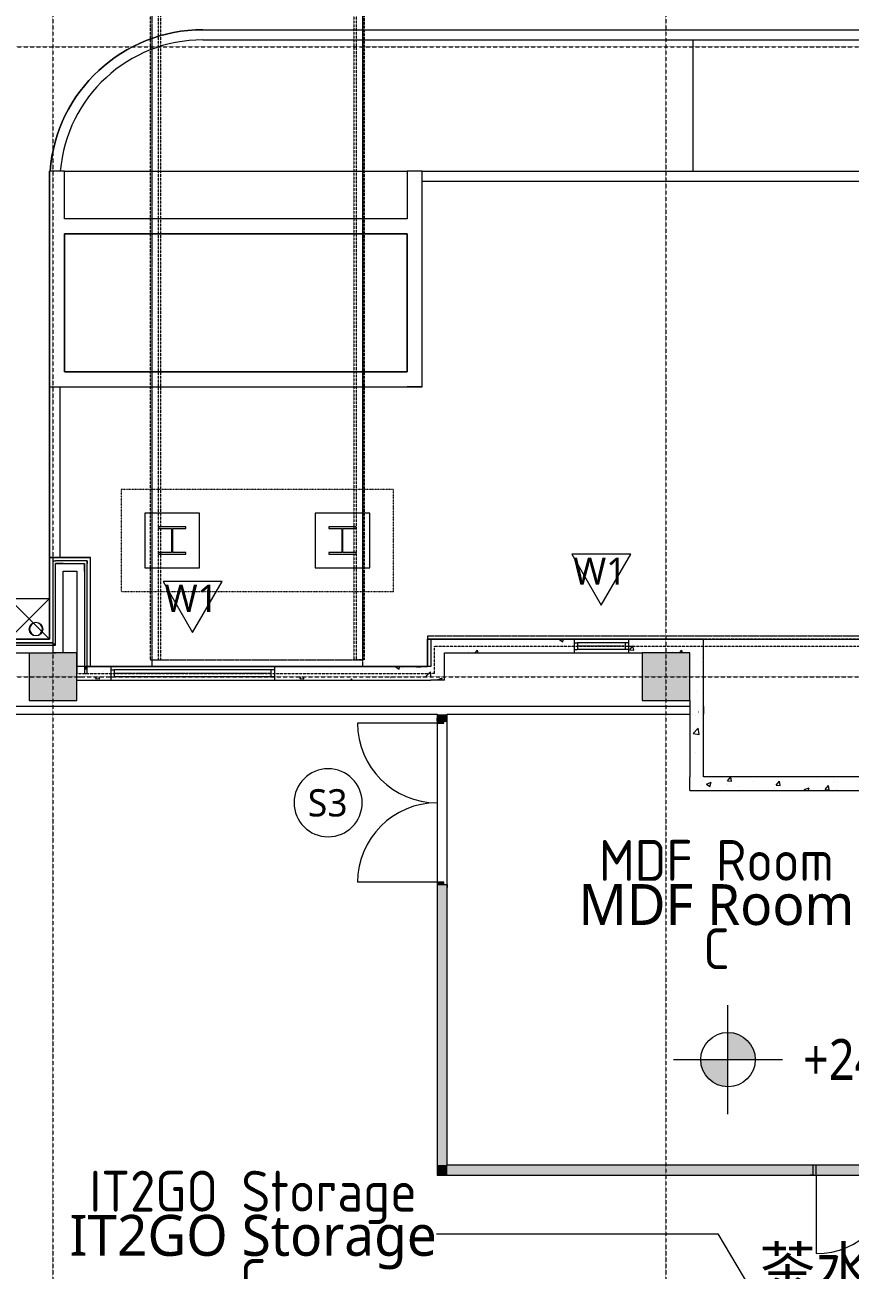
# Model space of a CAD drawing. Extents: x -76427 to 292734, y -42117 to 131250.
# Drawn here: x 243187 to 255304, y 81288 to 99570 of the extents above; entities that cross this region are included whole.
import ezdxf
from ezdxf.enums import TextEntityAlignment as Align

# ---------------------------------------------------------------- set-up
doc = ezdxf.new("R2010")
doc.units = 0
doc.header["$LTSCALE"] = 10
for name, pattern in [('H12PL1$0$DOTK1', [0.01, 0.005, -0.005]), ('H12PL1$0$HIDDEN', [0.4, 0.3, -0.1]), ('H12PL1$0$HIDDENK2', [0.05, 0.025, -0.025]), ('H12PL1$0$JJP_三點線', [0.9, 0.3, -0.15, 0, -0.15, 0, -0.15, 0, -0.15]), ('H12PL1$0$JJP_虛線(退縮線、投影線、地下室範圍、非屬本工程、圖面分區)', [0.45, 0.3, -0.15]), ('XFM7P10ICA$0$H12PL1$0$HIDDEN', [0.4, 0.3, -0.1]), ('XFM7P10ICA$0$H12PL1$0$JJP_三點線', [0.9, 0.3, -0.15, 0, -0.15, 0, -0.15, 0, -0.15]), ('XFM7P10ICA$0$H12PL1$0$JJP_虛線(退縮線、投影線、地下室範圍、非屬本工程、圖面分區)', [0.45, 0.3, -0.15])]:
    doc.linetypes.add(name, pattern=pattern)
for name, color, linetype in [('H12PL1$0$A-OBJE-MEP', 252, 'Continuous'), ('H12PL1$0$A-WALL-EX', 252, 'Continuous'), ('H12PL1$0$A-WALL-IN', 252, 'Continuous'), ('H12PL1$0$A-ZONE', 252, 'Continuous'), ('H12PL1$0$Door', 252, 'Continuous'), ('H12PL1$0$L10_14_DRAN', 252, 'Continuous'), ('H12PL1$0$L10_14_KABE1', 252, 'Continuous'), ('H12PL1$0$L10_14_SITE', 252, 'Continuous'), ('H12PL1$0$L10_14_SUGATA3', 252, 'Continuous'), ('H12PL1$0$L10_14_SUGATAD', 252, 'Continuous'), ('H12PL1$0$L10_14_TATEGU3', 252, 'Continuous'), ('H12PL1$0$L10_14_TATEYA', 252, 'Continuous'), ('H12PL1$0$L10_14_渡り廊下', 252, 'Continuous'), ('H12PL1$0$S-COL', 252, 'Continuous'), ('H12PL1$0$S-GRID', 252, 'Continuous'), ('H12PL1$0$S-WALL', 252, 'Continuous'), ('H12PL1$0$Window', 252, 'Continuous'), ('XFM7P10ICA$0$H12PL1$0$A-OBJE-MEP', 252, 'Continuous'), ('XFM7P10ICA$0$H12PL1$0$A-TEXT-修改說明', 252, 'Continuous'), ('XFM7P10ICA$0$H12PL1$0$A-WALL-EX', 252, 'Continuous'), ('XFM7P10ICA$0$H12PL1$0$A-WALL-IN', 252, 'Continuous'), ('XFM7P10ICA$0$H12PL1$0$A-ZONE', 252, 'Continuous'), ('XFM7P10ICA$0$H12PL1$0$D label', 252, 'Continuous'), ('XFM7P10ICA$0$H12PL1$0$Door', 252, 'Continuous'), ('XFM7P10ICA$0$H12PL1$0$Hattch', 252, 'Continuous'), ('XFM7P10ICA$0$H12PL1$0$L-ROAD', 252, 'Continuous'), ('XFM7P10ICA$0$H12PL1$0$S-COL', 252, 'Continuous'), ('XFM7P10ICA$0$H12PL1$0$S-GRID', 252, 'Continuous'), ('XFM7P10ICA$0$H12PL1$0$S-SLAB-SHOW', 252, 'Continuous'), ('XFM7P10ICA$0$H12PL1$0$W label', 252, 'Continuous'), ('XFM7P10ICA$0$H12PL1$0$Window', 252, 'Continuous')]:
    doc.layers.add(name, color=color, linetype=linetype)
doc.styles.add('H12PL1$0$Standard', font='', dxfattribs={"width": 0.8})
doc.styles.add('XFM7P10ICA$0$H12PL1$0$Standard', font='isocp.shx', dxfattribs={"bigfont": 'chineset.shx'})
doc.styles.get('H12PL1$0$Standard').set_extended_font_data('Microsoft JhengHei')

# ---------------------------------------------------------------- blocks, each defined once
blk = doc.blocks.new('XFM7P10ICA$0$H12PL1')
at = {"layer": 'XFM7P10ICA$0$H12PL1$0$Hattch', "linetype": 'Continuous', "lineweight": 0}
for points in [[(243250, 89650), (243950, 89650), (243950, 90350), (243600, 90350), (243250, 90350)], [(252250, 89650), (252950, 89650), (252950, 90350), (252250, 90350)], [(249390, 89450), (249240, 89450), (249240, 89350), (249390, 89350)], [(249240, 89350), (249240, 89318), (249340, 89318), (249340, 89350)], [(249340, 86950), (249340, 86982), (249240, 86982), (249240, 86950)], [(249240, 86950), (249240, 82830), (249390, 82830), (249390, 86950)], [(253511.04, 84378.75), (253911.04, 84378.75), (253880.59, 84531.82), (253793.88, 84661.59), (253664.11, 84748.3), (253511.04, 84778.75)], [(253511.04, 84378.75), (253111.04, 84378.75), (253141.48, 84225.67), (253228.19, 84095.9), (253357.96, 84009.19), (253511.04, 83978.75)], [(249390, 82830), (249240, 82680), (249390, 82680)], [(249390, 82830), (249240, 82830), (249240, 82680)], [(249390, 82680), (259030, 82680), (259030, 82830), (249390, 82830)]]:
    blk.add_hatch(color=256, dxfattribs=at).paths.add_polyline_path(points)
at = {"layer": 'XFM7P10ICA$0$H12PL1$0$A-OBJE-MEP', "lineweight": 0, "flags": 128}
blk.add_lwpolyline([(243445, 90700, 1), (243255, 90700, 1)], format="xyb", close=True, dxfattribs=at)
at = {"layer": 'XFM7P10ICA$0$H12PL1$0$A-OBJE-MEP', "lineweight": 0}
blk.add_circle((243350, 90700), 100, dxfattribs=at)
at = {"layer": 'XFM7P10ICA$0$H12PL1$0$A-WALL-EX', "lineweight": 0}
for p, q in [((251250, 90550), (251250, 90350)), ((252050, 90550), (251250, 90550)), ((252050, 90550), (252050, 90350)), ((151665, 90465), (243600, 90465)), ((251250, 90350), (252050, 90350)), ((244065, 90150), (244065, 90050)), ((244065, 90150), (244065, 90050)), ((244100, 90050), (244100, 90150)), ((244100, 90050), (244100, 90150)), ((244450, 90150), (244450, 89950)), ((246850, 90150), (244450, 90150)), ((246850, 90150), (246850, 89950)), ((244450, 89950), (246850, 89950))]:
    blk.add_line(p, q, dxfattribs=at)
at = {"layer": 'XFM7P10ICA$0$H12PL1$0$A-WALL-EX', "linetype": 'XFM7P10ICA$0$H12PL1$0$JJP_虛線(退縮線、投影線、地下室範圍、非屬本工程、圖面分區)', "lineweight": 0}
blk.add_line((244065, 90050), (244100, 90050), dxfattribs=at)
at = {"layer": 'XFM7P10ICA$0$H12PL1$0$A-WALL-EX', "lineweight": 0, "flags": 128}
for points in [[(243600, 91700), (243635, 91700)], [(243600, 91700), (243600, 90500)], [(244100, 91700), (243635, 91700)], [(243635, 91665), (244065, 91665)], [(243635, 90482.5), (243635, 91665)], [(244065, 91665), (244065, 90132.5)], [(244100, 91700), (244100, 91665)], [(244100, 90132.5), (244100, 91665)], [(243600, 90500), (151665, 90500)], [(249150, 90550), (249150, 90350)], [(251250, 90550), (249150, 90550)], [(252950, 90550), (252050, 90550)], [(253150, 90550), (252950, 90550)], [(253150, 89562.5), (253150, 90550)], [(151665, 90350), (243600, 90350)], [(243600, 90482.5), (243600, 90465)], [(243600, 90482.5), (243635, 90482.5)], [(243600, 90465), (243600, 90350)], [(249150, 90350), (249150, 90150)], [(249350, 89950), (249350, 90350)], [(249350, 90350), (251250, 90350)], [(252050, 90350), (252250, 90350)], [(244450, 90150), (243950, 90150)], [(244100, 90132.5), (244065, 90132.5)], [(249150, 90150), (246850, 90150)], [(243950, 89950), (244450, 89950)], [(244065, 90115), (244100, 90115)], [(244065, 90115), (244100, 90115)], [(246850, 89950), (249150, 89950)], [(249350, 89950), (249150, 89950)], [(252950, 89650), (252950, 89562.5)], [(252950, 89450), (252950, 88530)], [(253150, 88530), (253150, 89450)], [(252950, 88330), (252950, 88530)], [(255305, 88530), (253150, 88530)], [(252950, 88330), (255305, 88330)]]:
    blk.add_lwpolyline(points, dxfattribs=at)
at = {"layer": 'XFM7P10ICA$0$H12PL1$0$A-WALL-EX', "linetype": 'XFM7P10ICA$0$H12PL1$0$JJP_虛線(退縮線、投影線、地下室範圍、非屬本工程、圖面分區)', "lineweight": 0, "flags": 128}
for points in [[(249100, 90550), (249100, 90450)], [(262050, 90550), (249100, 90550)], [(249100, 90450), (249100, 90150)], [(249200, 90050), (249200, 90450)], [(249200, 90450), (262050, 90450)], [(244065, 90150), (243950, 90150)], [(249100, 90150), (244100, 90150)], [(243950, 90050), (249100, 90050)], [(249200, 90050), (249100, 90050)]]:
    blk.add_lwpolyline(points, dxfattribs=at)
at = {"layer": 'XFM7P10ICA$0$H12PL1$0$A-WALL-IN', "lineweight": 0}
for p, q in [((252950, 89562.5), (252950, 89450)), ((252950, 89562.5), (252950, 89450)), ((253150, 89450), (253150, 89562.5)), ((253150, 89450), (253150, 89562.5)), ((249240, 89350), (249240, 89393)), ((249240, 89350), (249340, 89350)), ((249340, 89350), (249390, 89350)), ((249390, 89350), (249390, 89393)), ((249240, 86950), (249240, 86907)), ((249240, 86950), (249340, 86950)), ((249340, 86950), (249390, 86950)), ((249390, 86950), (249390, 86907))]:
    blk.add_line(p, q, dxfattribs=at)
at = {"layer": 'XFM7P10ICA$0$H12PL1$0$A-WALL-IN', "lineweight": 0, "flags": 128}
for points in [[(252950, 89562.5), (234900, 89562.5)], [(234900, 89450), (249240, 89450)], [(249240, 89450), (249240, 89350)], [(249390, 89350), (249390, 89450)], [(249390, 89450), (252950, 89450)], [(253150, 89562.5), (253150, 89450)], [(249240, 86950), (249240, 82680)], [(249390, 82830), (249390, 86950)], [(257255, 82830), (249390, 82830)], [(249240, 82680), (249390, 82680)], [(249390, 82680), (259030, 82680)]]:
    blk.add_lwpolyline(points, dxfattribs=at)
at = {"layer": 'XFM7P10ICA$0$H12PL1$0$A-ZONE', "lineweight": 0}
for p, q in [((249231.71, 81822.95), (253360.16, 81822.95)), ((253360.16, 81822.95), (254711.81, 79558.94))]:
    blk.add_line(p, q, dxfattribs=at)
at = {"layer": 'XFM7P10ICA$0$H12PL1$0$D label', "lineweight": 0, "flags": 128}
blk.add_lwpolyline([(247640, 88650, 1), (247640, 87650, 1)], format="xyb", close=True, dxfattribs=at)
at = {"layer": 'XFM7P10ICA$0$H12PL1$0$Door', "lineweight": 0}
for p, q in [((249240, 89318), (248072, 89318)), ((249240, 89350), (249240, 89393)), ((249240, 89350), (249240, 89393)), ((249240, 89350), (249240, 89318)), ((249340, 89350), (249240, 89350)), ((249240, 89350), (249340, 89350)), ((249240, 89350), (249340, 89350)), ((249240, 89318), (249340, 89318)), ((249340, 89318), (249340, 89350)), ((249340, 89350), (249390, 89350)), ((249340, 89350), (249390, 89350)), ((249390, 89350), (249390, 89393)), ((249390, 89350), (249390, 89393)), ((249240, 86982), (248072, 86982)), ((249340, 86982), (249240, 86982)), ((249240, 86982), (249240, 86950)), ((249240, 86950), (249340, 86950)), ((249240, 86950), (249340, 86950)), ((249240, 86950), (249340, 86950)), ((249240, 86950), (249240, 86907)), ((249240, 86950), (249240, 86907)), ((249340, 86950), (249340, 86982)), ((249340, 86950), (249390, 86950)), ((249340, 86950), (249390, 86950)), ((249390, 86950), (249390, 86907)), ((249390, 86950), (249390, 86907))]:
    blk.add_line(p, q, dxfattribs=at)
for centre, start, end in [((249240, 89318), 180, 270), ((249240, 86982), 90, 180)]:
    blk.add_arc(centre, 1168, start, end, dxfattribs=at)
at = {"layer": 'XFM7P10ICA$0$H12PL1$0$Hattch', "lineweight": 0}
for p, q in [((251034.62, 90546.89), (251042.73, 90550)), ((251034.62, 90546.89), (251084.37, 90513.34)), ((251084.43, 90513.24), (251096.76, 90550)), ((249252.98, 90406.51), (249253.03, 90406.51)), ((249503.32, 90439.47), (249503.37, 90439.47)), ((249695.53, 90368.7), (249695.58, 90368.7)), ((249798.21, 90350), (249833.12, 90391.6)), ((249840.84, 90350), (249833.18, 90391.5)), ((249882.05, 90489.33), (249882.1, 90489.33)), ((250278.72, 90468.8), (250278.77, 90468.8)), ((250648.9, 90357.05), (250648.95, 90357.05)), ((251162.33, 90427.46), (251162.38, 90427.46)), ((252067.65, 90396.9), (252115.86, 90454.36)), ((252067.65, 90396.9), (252127.42, 90391.67)), ((252127.48, 90391.57), (252115.92, 90454.26)), ((252123.12, 90480.54), (252123.17, 90480.54)), ((252252.98, 90406.51), (252253.03, 90406.51)), ((252503.32, 90439.47), (252503.37, 90439.47)), ((252695.53, 90368.7), (252695.58, 90368.7)), ((252798.21, 90350), (252833.12, 90391.6)), ((252840.84, 90350), (252833.18, 90391.5)), ((252882.05, 90489.33), (252882.1, 90489.33)), ((248631.53, 90144.27), (248646.46, 90150)), ((248631.53, 90144.27), (248681.27, 90110.72)), ((248681.34, 90110.62), (248694.55, 90150)), ((248728.66, 90137.48), (248728.71, 90137.48)), ((248936.69, 90145.89), (248940.14, 90150)), ((248936.69, 90145.89), (248996.46, 90140.66)), ((248996.52, 90140.56), (248994.78, 90150)), ((249110.96, 90147.65), (249111.01, 90147.65)), ((253127.2, 90205.15), (253127.25, 90205.15)), ((253129.51, 90282.08), (253129.56, 90282.08)), ((244077.44, 90018.74), (244077.49, 90018.74)), ((244181.8, 89958), (244181.85, 89958)), ((244224.67, 89975.78), (244244.99, 90000)), ((244224.67, 89975.78), (244284.44, 89970.55)), ((244284.5, 89970.45), (244279.05, 90000)), ((244338.04, 90070.82), (244338.09, 90070.82)), ((247077.44, 90018.74), (247077.49, 90018.74)), ((247181.8, 89958), (247181.85, 89958)), ((247224.67, 89975.78), (247244.99, 90000)), ((247224.67, 89975.78), (247284.44, 89970.55)), ((247284.5, 89970.45), (247279.05, 90000)), ((247338.04, 90070.82), (247338.09, 90070.82)), ((247636.74, 90024.16), (247636.79, 90024.16)), ((247660.62, 90118.85), (247660.67, 90118.85)), ((247871.87, 90048.27), (247871.92, 90048.27)), ((247972.95, 89950), (247990.14, 89970.48)), ((247993.96, 89950), (247990.2, 89970.38)), ((248150.17, 90094.57), (248150.22, 90094.57)), ((248210.97, 89959.04), (248211.02, 89959.04)), ((248302.81, 89955.71), (248302.86, 89955.71)), ((248405.69, 90025.71), (248405.74, 90025.71)), ((248553.15, 89988.67), (248553.2, 89988.67)), ((248877.16, 90032.43), (248877.21, 90032.43)), ((248939.51, 90003.16), (248939.56, 90003.16)), ((248999.18, 89974.03), (249000, 89974.89)), ((248999.18, 89974.03), (249000, 89973.9)), ((249070.95, 90000), (249140.5, 90072.49)), ((249148.99, 90000), (249140.56, 90072.4)), ((249240.25, 90045.06), (249240.3, 90045.06)), ((249243.9, 89954.75), (249313.92, 89981.62)), ((249243.9, 89954.75), (249250.94, 89950)), ((249270.4, 90115.93), (249270.45, 90115.93)), ((249303.41, 89950), (249313.99, 89981.53)), ((253077.44, 90018.74), (253077.49, 90018.74)), ((253042.19, 89789.75), (253042.24, 89789.75)), ((252987.06, 89447.01), (252987.11, 89447.01)), ((253029.46, 89428.29), (253029.51, 89428.29)), ((253080.39, 89485.03), (253080.44, 89485.03)), ((252997.27, 89165.43), (253075.16, 89246.61)), ((253086.27, 89151.55), (253075.23, 89246.52)), ((252997.27, 89165.43), (253086.21, 89151.64)), ((253145.12, 89083.74), (253145.17, 89083.74)), ((253039.1, 88888.37), (253039.15, 88888.37)), ((253141.67, 88814.97), (253141.72, 88814.97)), ((253502.17, 88471.4), (253550.38, 88528.85)), ((253562, 88466.07), (253550.44, 88528.75)), ((254827, 88519.06), (254827.05, 88519.06)), ((253127.2, 88405.15), (253127.25, 88405.15)), ((253129.51, 88482.08), (253129.56, 88482.08)), ((253194.4, 88424.36), (253264.42, 88451.24)), ((253194.4, 88424.36), (253244.14, 88390.81)), ((253244.21, 88390.71), (253264.48, 88451.14)), ((253250.53, 88378.06), (253250.58, 88378.06)), ((253500.87, 88411.02), (253500.92, 88411.02)), ((253502.17, 88471.4), (253561.94, 88466.17)), ((253661.02, 88382.59), (253661.07, 88382.59)), ((253879.6, 88460.88), (253879.65, 88460.88)), ((254194.84, 88360.04), (254194.89, 88360.04)), ((254219.43, 88408.65), (254267.64, 88466.1)), ((254219.43, 88408.65), (254279.2, 88403.42)), ((254243.81, 88418.95), (254243.86, 88418.95)), ((254279.26, 88403.32), (254267.7, 88466)), ((254631.53, 88344.27), (254701.55, 88371.15)), ((254631.53, 88344.27), (254652.69, 88330)), ((254655.28, 88358.59), (254655.33, 88358.59)), ((254687.84, 88330), (254701.61, 88371.05)), ((254728.66, 88337.48), (254728.71, 88337.48)), ((254936.69, 88345.89), (254984.9, 88403.35)), ((254936.69, 88345.89), (254996.46, 88340.66)), ((254996.52, 88340.56), (254984.96, 88403.25)), ((255059.55, 88450.26), (255059.6, 88450.26)), ((255110.96, 88347.65), (255111.01, 88347.65)), ((255112.34, 88468.59), (255112.39, 88468.59))]:
    blk.add_line(p, q, dxfattribs=at)
at = {"layer": 'XFM7P10ICA$0$H12PL1$0$L-ROAD', "lineweight": 0, "flags": 128}
blk.add_lwpolyline([(127200, 90500), (151200, 90500), (151200, 99500), (193570, 99500), (193570, 90550), (243550, 90550), (243550, 97425), (243556.82, 97425, -0.39158949), (245800, 99500), (284591.7, 99500), (284623.03, 111500), (254650, 111578.26), (254600, 110000, -0.41421356), (250600, 106000), (18950, 106000, -0.41421356)], format="xyb", dxfattribs=at)
blk.add_lwpolyline([(243550, 97425), (243556.82, 97425, -0.39158951), (245800, 99500), (262155.01, 99500), (262150, 91750), (262147.92, 88530), (260130, 88530), (253150, 88530), (253150, 90550), (249100, 90550), (249100, 90150), (244150, 90150), (244150, 91750), (243550, 91750)], format="xyb", close=True, dxfattribs=at)
at = {"layer": 'XFM7P10ICA$0$H12PL1$0$S-COL', "lineweight": 0, "flags": 128}
blk.add_lwpolyline([(243250, 90350), (243250, 89650), (243950, 89650), (243950, 90350), (243600, 90350)], dxfattribs=at)
blk.add_lwpolyline([(252250, 89650), (252950, 89650), (252950, 90350), (252250, 90350)], close=True, dxfattribs=at)
at = {"layer": 'XFM7P10ICA$0$H12PL1$0$S-GRID', "linetype": 'XFM7P10ICA$0$H12PL1$0$JJP_三點線', "lineweight": 0}
for p, q in [((243600, 128250), (243600, -28000)), ((252600, 128250), (252600, -28000)), ((-29000, 99250), (289600, 99250)), ((-29000, 90000), (289600, 90000))]:
    blk.add_line(p, q, dxfattribs=at)
at = {"layer": 'XFM7P10ICA$0$H12PL1$0$S-SLAB-SHOW', "lineweight": 0}
for p, q in [((253511.04, 83578.75), (253511.04, 85178.75)), ((252711.04, 84378.75), (254311.04, 84378.75))]:
    blk.add_line(p, q, dxfattribs=at)
blk.add_circle((253511.04, 84378.75), 400, dxfattribs=at)
at = {"layer": 'XFM7P10ICA$0$H12PL1$0$W label', "lineweight": 0, "flags": 128}
for points in [[(252083.01, 91800), (251216.99, 91800), (251650, 91050)], [(246083.01, 91400), (245216.99, 91400), (245650, 90650)]]:
    blk.add_lwpolyline(points, close=True, dxfattribs=at)
at = {"layer": 'XFM7P10ICA$0$H12PL1$0$Window', "lineweight": 0}
for p, q in [((251250, 90500), (251250, 90400)), ((251250, 90500), (251300, 90500)), ((252000, 90500), (251300, 90500)), ((251300, 90500), (251300, 90400)), ((252000, 90500), (252000, 90400)), ((252050, 90500), (252000, 90500)), ((252050, 90500), (252050, 90400)), ((251250, 90400), (251300, 90400)), ((252000, 90400), (251300, 90400)), ((252050, 90400), (252000, 90400)), ((244450, 90100), (244450, 90000)), ((244450, 90100), (244500, 90100)), ((244450, 90000), (244500, 90000)), ((246800, 90100), (244500, 90100)), ((244500, 90100), (244500, 90000)), ((246800, 90000), (244500, 90000)), ((246800, 90100), (246800, 90000)), ((246850, 90100), (246800, 90100)), ((246850, 90000), (246800, 90000)), ((246850, 90100), (246850, 90000))]:
    blk.add_line(p, q, dxfattribs=at)
at = {"layer": 'XFM7P10ICA$0$H12PL1$0$Window', "linetype": 'XFM7P10ICA$0$H12PL1$0$HIDDEN', "lineweight": 0}
for p, q in [((252000, 90450), (251300, 90450)), ((246800, 90050), (244500, 90050))]:
    blk.add_line(p, q, dxfattribs=at)
at = {"layer": 'XFM7P10ICA$0$H12PL1$0$A-TEXT-修改說明', "linetype": 'Continuous', "lineweight": 0, "insert": (253978.06, 81630.24), "char_height": 600, "attachment_point": 1, "style": 'XFM7P10ICA$0$H12PL1$0$Standard'}
blk.add_mtext('\\A1;{\\fMicrosoft JhengHei|b0|i0|c136|p34;茶水區 }', dxfattribs=at)
at = {"layer": 'XFM7P10ICA$0$H12PL1$0$A-ZONE', "style": 'XFM7P10ICA$0$H12PL1$0$Standard'}
for s, p in [('MDF Room', (253340.84, 87603.91)), ('C', (253340.84, 86306.61)), ('IT2GO Storage', (246538.52, 82747.27)), ('C', (246538.52, 81449.97))]:
    blk.add_text(s, height=600, dxfattribs=at).set_placement(p, align=Align.TOP_CENTER)
at = {"layer": 'XFM7P10ICA$0$H12PL1$0$D label', "lineweight": 0, "insert": (247340.76, 87943.41), "char_height": 400, "attachment_point": 7, "style": 'XFM7P10ICA$0$H12PL1$0$Standard'}
blk.add_mtext('\\A1;\\pt0;{\\fMicrosoft JhengHei|b0|i0|c136|p34;S3}', dxfattribs=at)
at = {"layer": 'XFM7P10ICA$0$H12PL1$0$S-SLAB-SHOW', "lineweight": 0, "insert": (254611.04, 84068.86), "char_height": 600, "attachment_point": 7, "style": 'XFM7P10ICA$0$H12PL1$0$Standard'}
blk.add_mtext('\\A1;{\\fMicrosoft JhengHei|b0|i0|c136|p34;\\W0.85;+245.0}', dxfattribs=at)
at = {"layer": 'XFM7P10ICA$0$H12PL1$0$W label', "lineweight": 0, "char_height": 400, "attachment_point": 7, "style": 'XFM7P10ICA$0$H12PL1$0$Standard'}
for insert in [(251238.32, 91350), (245238.32, 90950)]:
    blk.add_mtext('\\A1;\\pt0;{\\fMicrosoft JhengHei|b0|i0|c136|p34;W1}', dxfattribs=dict(at, insert=insert))
blk = doc.blocks.new('XFM7P10ICA')
blk.add_blockref('XFM7P10ICA$0$H12PL1', (0, 0))
blk = doc.blocks.new('H12PL1')
at = {"layer": 'H12PL1$0$A-OBJE-MEP', "lineweight": 0, "flags": 128}
blk.add_lwpolyline([(243445, 90700, 1), (243255, 90700, 1)], format="xyb", close=True, dxfattribs=at)
at = {"layer": 'H12PL1$0$A-OBJE-MEP', "lineweight": 0}
blk.add_circle((243350, 90700), 100, dxfattribs=at)
at = {"layer": 'H12PL1$0$A-WALL-EX', "linetype": 'H12PL1$0$JJP_虛線(退縮線、投影線、地下室範圍、非屬本工程、圖面分區)', "lineweight": 0}
for p, q in [((245050, 115000), (245050, 90250)), ((248150, 90250), (248150, 115000)), ((243950, 90050), (244065, 90050)), ((244065, 90050), (244100, 90050))]:
    blk.add_line(p, q, dxfattribs=at)
at = {"layer": 'H12PL1$0$A-WALL-EX', "lineweight": 0}
for p, q in [((243750, 91665), (243635, 91665)), ((243750, 91665), (243635, 91665)), ((243635, 90500), (243635, 91665)), ((243750, 91665), (244065, 91665)), ((244065, 91550), (244065, 91665)), ((244065, 91550), (244065, 91665)), ((244065, 91550), (244065, 90150)), ((243635, 90465), (243635, 90500)), ((151700, 90465), (243600, 90465)), ((243600, 90465), (243635, 90465)), ((243600, 90465), (243635, 90465)), ((243950, 90150), (243950, 90050)), ((243950, 90150), (243950, 90050)), ((244065, 90150), (244065, 90050)), ((244100, 90050), (244100, 90150)), ((244100, 90050), (244100, 90150)), ((244450, 90150), (244450, 89950)), ((246850, 90150), (244450, 90150)), ((246850, 90150), (246850, 89950)), ((244450, 89950), (246850, 89950))]:
    blk.add_line(p, q, dxfattribs=at)
at = {"layer": 'H12PL1$0$A-WALL-EX', "linetype": 'H12PL1$0$JJP_虛線(退縮線、投影線、地下室範圍、非屬本工程、圖面分區)', "lineweight": 0, "flags": 128}
for points in [[(245025, 115000), (245025, 90250)], [(245050, 115000), (245050, 90250)], [(248015, 115000), (248015, 90250)], [(248050, 115000), (248050, 90250)], [(248150, 90250), (248150, 115000)], [(248175, 90250), (248175, 115000)], [(245150, 90250), (245150, 106800)], [(245185, 90250), (245185, 106800)], [(249100, 90550), (249100, 90450)], [(262050, 90550), (249100, 90550)], [(249100, 90450), (249100, 90150)], [(249200, 90050), (249200, 90450)], [(249200, 90450), (262050, 90450)], [(249100, 90150), (244100, 90150)], [(245025, 90250), (245050, 90250)], [(245050, 90250), (245150, 90250)], [(245050, 90250), (245185, 90250)], [(248015, 90250), (248150, 90250)], [(248150, 90250), (248050, 90250)], [(248175, 90250), (248150, 90250)], [(243950, 90050), (249100, 90050)], [(249200, 90050), (249100, 90050)]]:
    blk.add_lwpolyline(points, dxfattribs=at)
at = {"layer": 'H12PL1$0$A-WALL-EX', "lineweight": 0, "flags": 128}
for points in [[(248150, 115000), (248150, 90250)], [(243550, 97425), (243550, 94255)], [(243770, 97425), (243550, 97425)], [(243770, 96725), (243770, 97425)], [(248800, 97425), (248800, 96725)], [(249020, 97425), (248800, 97425)], [(249020, 94255), (249020, 97425)], [(248800, 96725), (243770, 96725)], [(243770, 96505), (248800, 96505)], [(243770, 94475), (243770, 96505)], [(248800, 96505), (248800, 94475)], [(248800, 94475), (243770, 94475)], [(243550, 94255), (243770, 94255)], [(243770, 94255), (248800, 94255)], [(249020, 94255), (248800, 94255)], [(243600, 91700), (243635, 91700)], [(243600, 91700), (243600, 90500)], [(244100, 91700), (243635, 91700)], [(244100, 90150), (244100, 91700)], [(244100, 90150), (244100, 91700)], [(244100, 90150), (244100, 91700)], [(244100, 90150), (244100, 91700)], [(244100, 90150), (244100, 91700)], [(244100, 90150), (244100, 91700)], [(244100, 91700), (244100, 91665)], [(244100, 90150), (244100, 91665)], [(243750, 91550), (243950, 91550)], [(243750, 90350), (243750, 91550)], [(243950, 91550), (243950, 90150)], [(151700, 90500), (243600, 90500)], [(151700, 90500), (243600, 90500)], [(151700, 90500), (243600, 90500)], [(151700, 90500), (243600, 90500)], [(151700, 90500), (243600, 90500)], [(151700, 90500), (243600, 90500)], [(151700, 90500), (243600, 90500)], [(243600, 90500), (151700, 90500)], [(249100, 90150), (249100, 90550)], [(249100, 90150), (249100, 90550)], [(249100, 90550), (262150, 90550)], [(249100, 90550), (262150, 90550)], [(249570.59, 90550), (249570, 90550)], [(252600.59, 90550), (252600, 90550)], [(151550, 90350), (243635, 90350)], [(243750, 90350), (243635, 90350)], [(243750, 90350), (243635, 90350)], [(244450, 90150), (243950, 90150)], [(244100, 90150), (249100, 90150)], [(244100, 90150), (249100, 90150)], [(249150, 90150), (246850, 90150)], [(243950, 90000), (244065, 90000)], [(243950, 89950), (244450, 89950)], [(246850, 89950), (249150, 89950)], [(249350, 89950), (249150, 89950)]]:
    blk.add_lwpolyline(points, dxfattribs=at)
at = {"layer": 'H12PL1$0$A-WALL-IN', "lineweight": 0}
for p, q in [((254755, 82830), (254712, 82830)), ((254755, 82830), (254755, 82680)), ((254755, 82680), (254712, 82680))]:
    blk.add_line(p, q, dxfattribs=at)
at = {"layer": 'H12PL1$0$A-WALL-IN', "lineweight": 0, "flags": 128}
for points in [[(252950, 89562.5), (234900, 89562.5)], [(234900, 89450), (249240, 89450)], [(249240, 89450), (249240, 82680)], [(249390, 82830), (249390, 89450)], [(249390, 89450), (252950, 89450)], [(252950, 89562.5), (252950, 89450)], [(254755, 82830), (249390, 82830)], [(249240, 82680), (249390, 82680)], [(249390, 82680), (254755, 82680)]]:
    blk.add_lwpolyline(points, dxfattribs=at)
at = {"layer": 'H12PL1$0$A-ZONE', "lineweight": 0}
for p, q in [((249231.71, 81822.95), (253360.16, 81822.95)), ((253360.16, 81822.95), (254711.81, 79558.94))]:
    blk.add_line(p, q, dxfattribs=at)
at = {"layer": 'H12PL1$0$Door', "lineweight": 0}
for p, q in [((254755, 82830), (254712, 82830)), ((254755, 82830), (254712, 82830)), ((254805, 82830), (254755, 82830)), ((254755, 82830), (254755, 82680)), ((254755, 82830), (254755, 82680)), ((254755, 82830), (254755, 82680)), ((254805, 82680), (254805, 82830)), ((254755, 82680), (254712, 82680)), ((254755, 82680), (254712, 82680)), ((254755, 82680), (254805, 82680)), ((254805, 82680), (254805, 81530))]:
    blk.add_line(p, q, dxfattribs=at)
blk.add_arc((254805, 82680), 1150, 270, 0, dxfattribs=at)
at = {"layer": 'H12PL1$0$L10_14_DRAN', "lineweight": 0}
blk.add_circle((243350, 90700), 100, dxfattribs=at)
at = {"layer": 'H12PL1$0$L10_14_KABE1', "lineweight": 0}
for p, q in [((243550, 91750), (243550, 90550)), ((243550, 91750), (244150, 91750)), ((244150, 90150), (244150, 91750)), ((243550, 90550), (185350, 90550)), ((253150, 90550), (249150, 90550)), ((249100, 90150), (244150, 90150))]:
    blk.add_line(p, q, dxfattribs=at)
at = {"layer": 'H12PL1$0$L10_14_SITE', "lineweight": 0}
for p, q in [((245800, 99500), (261345, 99500)), ((245800, 99350), (261345, 99350)), ((253000, 97425), (253000, 99350)), ((249020, 97425), (260650, 97425)), ((249020, 97275), (260600, 97275)), ((243550, 94255), (243550, 91750)), ((243700, 94255), (243700, 91750))]:
    blk.add_line(p, q, dxfattribs=at)
for radius, start, end in [(2250, 90, 175.539156), (2100, 89.999958, 175.219808)]:
    blk.add_arc((245800, 97250), radius, start, end, dxfattribs=at)
at = {"layer": 'H12PL1$0$L10_14_SUGATA3', "lineweight": 0}
for p, q in [((243770, 97425), (248800, 97425)), ((155280, 91150), (243550, 91150)), ((243550, 91150), (242950, 90550)), ((243550, 90550), (242950, 91150))]:
    blk.add_line(p, q, dxfattribs=at)
at = {"layer": 'H12PL1$0$L10_14_SUGATA3', "lineweight": 0, "flags": 128}
for points in [[(243770, 94475), (248800, 94475), (248800, 96505), (243770, 96505)], [(244950, 92400), (244950, 91600), (245750, 91600), (245750, 92400)], [(247450, 92400), (247450, 91600), (248250, 91600), (248250, 92400)], [(243550, 90550), (242950, 90550), (242950, 91150), (243550, 91150)]]:
    blk.add_lwpolyline(points, close=True, dxfattribs=at)
at = {"layer": 'H12PL1$0$L10_14_SUGATAD', "linetype": 'H12PL1$0$DOTK1', "lineweight": 0}
blk.add_line((249100, 90600), (262200, 90600), dxfattribs=at)
at = {"layer": 'H12PL1$0$L10_14_SUGATAD', "linetype": 'H12PL1$0$HIDDENK2', "lineweight": 0, "flags": 128}
blk.add_lwpolyline([(248600, 92750), (244600, 92750), (244600, 91250), (248600, 91250)], close=True, dxfattribs=at)
at = {"layer": 'H12PL1$0$L10_14_TATEGU3', "lineweight": 0}
for p, q in [((249100, 90600), (249100, 90550)), ((249100, 90550), (249100, 90150))]:
    blk.add_line(p, q, dxfattribs=at)
at = {"layer": 'H12PL1$0$L10_14_TATEYA', "lineweight": 0, "flags": 128}
blk.add_lwpolyline([(248800, 97425), (248800, 96725), (243770, 96725), (243770, 97425), (243550, 97425), (243550, 94255), (249020, 94255), (249020, 97425)], close=True, dxfattribs=at)
at = {"layer": 'H12PL1$0$L10_14_渡り廊下', "linetype": 'H12PL1$0$DOTK1', "lineweight": 0}
blk.add_line((245050, 90250), (248150, 90250), dxfattribs=at)
at = {"layer": 'H12PL1$0$L10_14_渡り廊下', "linetype": 'H12PL1$0$DOTK1', "lineweight": 0, "flags": 128}
for points in [[(248150, 90150), (248150, 115000), (252900, 115000), (252900, 118800), (244100, 118800)], [(244100, 115000), (245050, 115000), (245050, 90150)]]:
    blk.add_lwpolyline(points, dxfattribs=at)
at = {"layer": 'H12PL1$0$S-COL', "lineweight": 0, "flags": 128}
for points in [[(245150, 91800), (245550, 91800), (245550, 91824), (245358, 91824), (245358, 92176), (245550, 92176), (245550, 92200), (245150, 92200), (245150, 92176), (245342, 92176), (245342, 91824), (245150, 91824)], [(247650, 91800), (248050, 91800), (248050, 91824), (247858, 91824), (247858, 92176), (248050, 92176), (248050, 92200), (247650, 92200), (247650, 92176), (247842, 92176), (247842, 91824), (247650, 91824)], [(252250, 89650), (252950, 89650), (252950, 90350), (252250, 90350)]]:
    blk.add_lwpolyline(points, close=True, dxfattribs=at)
for points in [[(243250, 90350), (243250, 89650), (243950, 89650), (243950, 90050)], [(243950, 90350), (243750, 90350)]]:
    blk.add_lwpolyline(points, dxfattribs=at)
at = {"layer": 'H12PL1$0$S-GRID', "linetype": 'H12PL1$0$JJP_三點線', "lineweight": 0}
for p, q in [((243600, 128250), (243600, -28000)), ((252600, 128250), (252600, -28000)), ((-29000, 99250), (289600, 99250)), ((-29000, 90000), (289600, 90000))]:
    blk.add_line(p, q, dxfattribs=at)
at = {"layer": 'H12PL1$0$S-WALL', "lineweight": 0}
for p, q in [((251250, 90550), (251250, 90350)), ((252050, 90550), (251250, 90550)), ((252050, 90550), (252050, 90350)), ((251250, 90350), (252050, 90350))]:
    blk.add_line(p, q, dxfattribs=at)
at = {"layer": 'H12PL1$0$S-WALL', "lineweight": 0, "flags": 128}
for points in [[(249150, 90550), (249150, 90350)], [(251250, 90550), (249150, 90550)], [(252950, 90550), (252050, 90550)], [(253150, 90550), (252950, 90550)], [(253150, 88530), (253150, 90550)], [(249150, 90350), (249150, 90150)], [(249350, 89950), (249350, 90350)], [(249350, 90350), (251250, 90350)], [(252050, 90350), (252250, 90350)], [(249350, 89950), (249150, 89950)], [(252950, 89650), (252950, 88530)], [(252950, 88330), (252950, 88530)], [(259930, 88530), (253150, 88530)], [(252950, 88330), (259930, 88330)]]:
    blk.add_lwpolyline(points, dxfattribs=at)
at = {"layer": 'H12PL1$0$Window', "lineweight": 0}
for p, q in [((251250, 90500), (251250, 90400)), ((251250, 90500), (251300, 90500)), ((252000, 90500), (251300, 90500)), ((251300, 90500), (251300, 90400)), ((252000, 90500), (252000, 90400)), ((252050, 90500), (252000, 90500)), ((252050, 90500), (252050, 90400)), ((251250, 90400), (251300, 90400)), ((252000, 90400), (251300, 90400)), ((252050, 90400), (252000, 90400)), ((244450, 90100), (244450, 90000)), ((244450, 90100), (244500, 90100)), ((244450, 90000), (244500, 90000)), ((246800, 90100), (244500, 90100)), ((244500, 90100), (244500, 90000)), ((246800, 90000), (244500, 90000)), ((246800, 90100), (246800, 90000)), ((246850, 90100), (246800, 90100)), ((246850, 90000), (246800, 90000)), ((246850, 90100), (246850, 90000))]:
    blk.add_line(p, q, dxfattribs=at)
at = {"layer": 'H12PL1$0$Window', "linetype": 'H12PL1$0$HIDDEN', "lineweight": 0}
for p, q in [((252000, 90450), (251300, 90450)), ((246800, 90050), (244500, 90050))]:
    blk.add_line(p, q, dxfattribs=at)
at = {"layer": 'H12PL1$0$A-ZONE', "style": 'H12PL1$0$Standard'}
for s, p in [('MDF Room', (253340.84, 86955.26)), ('IT2GO Storage', (246538.52, 82098.62))]:
    blk.add_text(s, height=600, dxfattribs=at).set_placement(p, align=Align.TOP_CENTER)

msp = doc.modelspace()

# ---------------------------------------------------------------- block references
msp.add_blockref('XFM7P10ICA', (0, 0))

# ---------------------------------------------------------------- next in the draw order: block references
msp.add_blockref('H12PL1', (0, 0))

doc.saveas('drawing.dxf')
